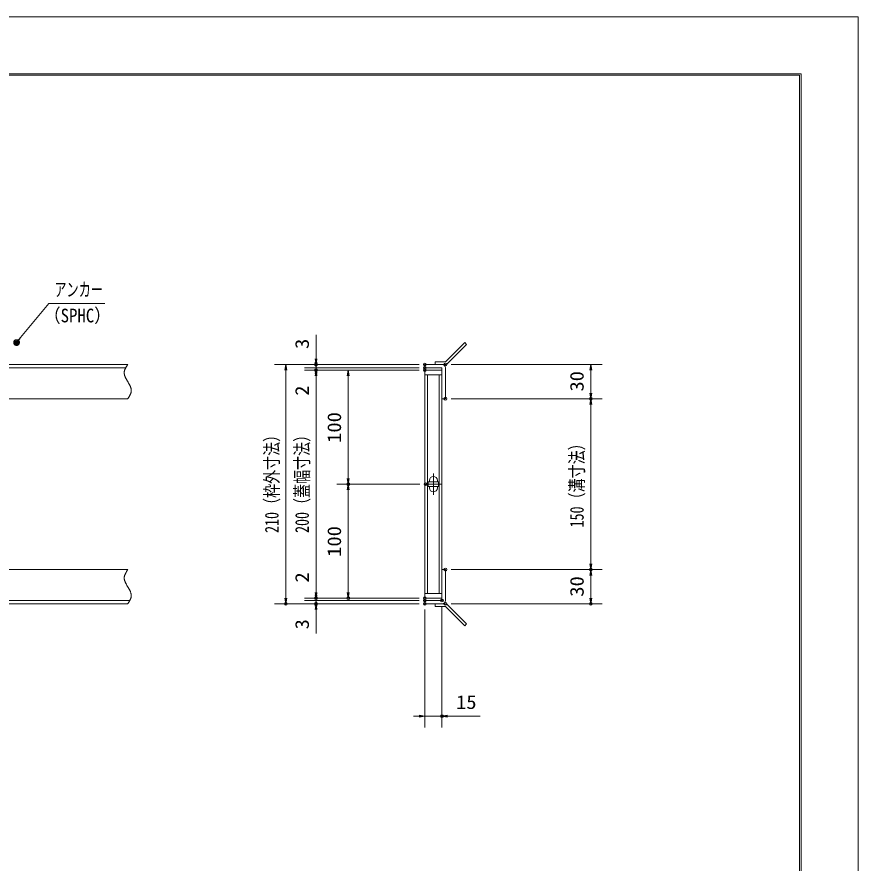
# Model space of a CAD drawing. Units: millimetres, scale not verified. Extents: x -1050 to 1050, y -742 to 742.
# Drawn here: x 312 to 1050, y 0 to 742 of the extents above; entities that cross this region are included whole.
import ezdxf
from ezdxf.enums import TextEntityAlignment as Align

# ---------------------------------------------------------------- set-up
doc = ezdxf.new("R2010")
doc.units = ezdxf.units.MM
doc.header["$LTSCALE"] = 5
doc.header["$PDMODE"] = 32
doc.header["$PDSIZE"] = 2.5
doc.linetypes.add('CHAIN1', pattern=[8, 5, -1, 1, -1])
doc.linetypes.add('DOUBLE_CHAIN1', pattern=[8.8, 5, -1, 0.6, -0.6, 0.6, -1])
for name, color, linetype, lineweight in [('0-0_7-図\u3000枠', 4, 'Continuous', 9), ('0-1_アンカー', 7, 'Continuous', 9), ('0-2_枠', 7, 'Continuous', 9), ('0-3_寸法注釈', 2, 'Continuous', 9), ('0-4_0', 2, 'Continuous', 9), ('0-5_DEFPOINTS', 134, 'Continuous', 9), ('0-7_蓋', 5, 'Continuous', 9), ('0-8_中心線', 6, 'CHAIN1', 9), ('0-9_想像線', 134, 'DOUBLE_CHAIN1', 9)]:
    doc.layers.add(name, color=color, linetype=linetype, lineweight=lineweight)
doc.styles.add('ＭＳ ゴシック', font='')
doc.styles.get('ＭＳ ゴシック').set_extended_font_data('MS Gothic')

# ---------------------------------------------------------------- blocks, each defined once
blk = doc.blocks.new('_OPEN')
at = {"layer": '0-4_0'}
blk.add_line((0, 0), (-5, 0), dxfattribs=at)
blk.add_lwpolyline([(-5, 0.833), (0, 0), (-5, -0.833)], dxfattribs=at)
blk = doc.blocks.new('A$C4F066A7F')
at = {"layer": '0-1_アンカー'}
for p, q in [((0, 96.52), (45.24, 96.52)), ((0, 85.02), (0, 96.52)), ((0, 85.02), (45.24, 85.02)), ((130.26, 0), (45.24, 85.02)), ((138.39, 8.13), (53.37, 93.15)), ((138.39, 8.13), (130.26, 0))]:
    blk.add_line(p, q, dxfattribs=at)
blk.add_arc((45.24, 85.02), 11.5, 45, 90, dxfattribs=at)
blk = doc.blocks.new('A$C6EB770D1')
at = {"layer": '0-1_アンカー'}
for p, q in [((130.257, 96.52), (45.237, 11.5)), ((138.388, 88.388), (53.368, 3.368)), ((138.388, 88.388), (130.257, 96.52)), ((0, 11.5), (45.237, 11.5)), ((0, 11.5), (0, 0)), ((0, 0), (45.237, 0))]:
    blk.add_line(p, q, dxfattribs=at)
blk.add_arc((45.237, 11.5), 11.5, 270, 315, dxfattribs=at)
blk = doc.blocks.new('_Dot')
at = {"layer": '0-4_0'}
for p, q in [((-2.5, 0), (-5, 0)), ((2.445, 0.5), (-2.445, 0.5)), ((1.997, 1.5), (-1.997, 1.5)), ((2.289, -0.995), (-2.289, -0.995)), ((1.499, -1.995), (-1.499, -1.995))]:
    blk.add_line(p, q, dxfattribs=at)
for points in [[(2.5, 0), (2.48, 0.313), (2.421, 0.622), (2.324, 0.92), (2.191, 1.204), (2.023, 1.469), (1.822, 1.711), (1.594, 1.926), (1.34, 2.111), (1.064, 2.262), (0.773, 2.378), (0.468, 2.456), (0.157, 2.495), (-0.157, 2.495), (-0.468, 2.456), (-0.773, 2.378), (-1.064, 2.262), (-1.34, 2.111), (-1.594, 1.926), (-1.822, 1.711), (-2.023, 1.469), (-2.191, 1.204), (-2.324, 0.92), (-2.421, 0.622), (-2.48, 0.313), (-2.5, 0), (0, 0)], [(-2.5, 0), (-2.48, -0.313), (-2.421, -0.622), (-2.324, -0.92), (-2.191, -1.204), (-2.023, -1.469), (-1.822, -1.711), (-1.594, -1.926), (-1.34, -2.111), (-1.064, -2.262), (-0.773, -2.378), (-0.468, -2.456), (-0.157, -2.495), (0.157, -2.495), (0.468, -2.456), (0.773, -2.378), (1.064, -2.262), (1.34, -2.111), (1.594, -1.926), (1.822, -1.711), (2.023, -1.469), (2.191, -1.204), (2.324, -0.92), (2.421, -0.622), (2.48, -0.313), (2.5, 0), (0, 0)]]:
    blk.add_lwpolyline(points, close=True, dxfattribs=at)

msp = doc.modelspace()

# ---------------------------------------------------------------- linework, layer by layer
at = {"layer": '0-0_7-図\u3000枠'}
for p in [(-973.75, 691.25), (998.75, -691.25)]:
    msp.add_line(p, (998.75, 691.25), dxfattribs=at)
msp.add_lwpolyline([(-975, 692.5), (1000, 692.5), (1000, -692.5)], dxfattribs=at)
at = {"layer": '0-2_枠'}
for p, q in [((-795.45, 437.475), (409.55, 437.475)), ((-792.45, 434.475), (407.714, 434.475)), ((670.063, 437.475), (685.063, 437.475)), ((670.063, 434.475), (670.063, 437.475)), ((685.063, 434.475), (670.063, 434.475)), ((685.063, 407.475), (685.063, 434.475)), ((688.063, 407.475), (688.063, 434.475)), ((204.55, 407.475), (409.55, 407.475)), ((685.063, 407.475), (688.063, 407.475)), ((204.55, 257.475), (409.55, 257.475)), ((685.063, 257.475), (685.063, 230.475)), ((685.063, 257.475), (688.063, 257.475)), ((688.063, 257.475), (688.063, 230.475)), ((-792.45, 230.475), (411.386, 230.475)), ((685.063, 230.475), (670.063, 230.475)), ((670.063, 230.475), (670.063, 227.475)), ((-795.45, 227.475), (409.55, 227.475)), ((670.063, 227.475), (685.063, 227.475))]:
    msp.add_line(p, q, dxfattribs=at)
for centre, start, end in [((685.063, 434.475), 0, 90), ((685.063, 230.475), 270, 0)]:
    msp.add_arc(centre, 3, start, end, dxfattribs=at)
at = {"layer": '0-3_寸法注釈'}
for p, q in [((574.681, 442.475), (574.681, 463.588)), ((574.681, 439.475), (574.681, 444.475)), ((665.063, 437.475), (538.149, 437.475)), ((548.149, 432.475), (548.149, 232.475)), ((665.063, 437.475), (564.681, 437.475)), ((665.063, 434.475), (564.681, 434.475)), ((665.063, 434.475), (564.681, 434.475)), ((665.063, 432.475), (564.681, 432.475)), ((665.063, 432.475), (564.681, 432.475)), ((574.681, 434.475), (574.681, 437.475)), ((574.681, 434.475), (574.681, 432.475)), ((665.063, 432.475), (592.943, 432.475)), ((693.11, 437.475), (825.677, 437.475)), ((815.677, 432.475), (815.677, 412.475)), ((574.681, 429.475), (574.681, 424.475)), ((574.681, 427.475), (574.681, 237.475)), ((574.681, 427.475), (574.681, 406.362)), ((602.943, 427.475), (602.943, 337.475)), ((693.11, 407.475), (825.677, 407.475)), ((693.11, 407.475), (825.677, 407.475)), ((815.677, 402.475), (815.677, 262.475)), ((665.753, 332.475), (592.943, 332.475)), ((665.753, 332.475), (592.943, 332.475)), ((602.943, 327.475), (602.943, 237.475)), ((574.681, 237.475), (574.681, 258.588)), ((693.063, 257.475), (825.677, 257.475)), ((693.063, 257.475), (825.677, 257.475)), ((815.677, 252.475), (815.677, 232.475)), ((574.681, 235.475), (574.681, 240.475)), ((665.063, 232.475), (564.681, 232.475)), ((665.063, 232.475), (564.681, 232.475)), ((665.063, 230.475), (564.681, 230.475)), ((665.063, 230.475), (564.681, 230.475)), ((574.681, 230.475), (574.681, 232.475)), ((574.681, 230.475), (574.681, 227.475)), ((665.063, 232.475), (592.943, 232.475)), ((665.063, 227.475), (538.149, 227.475)), ((665.063, 227.475), (564.681, 227.475)), ((574.681, 225.475), (574.681, 220.475)), ((685.063, 225.475), (685.063, 118.953)), ((693.11, 227.475), (825.677, 227.475)), ((574.681, 222.475), (574.681, 201.362)), ((670.063, 222.475), (670.063, 118.953)), ((665.063, 128.953), (660.063, 128.953)), ((670.063, 128.953), (685.063, 128.953)), ((690.063, 128.953), (718.599, 128.953))]:
    msp.add_line(p, q, dxfattribs=at)
msp.add_lwpolyline([(389.478, 490.968), (340.425, 490.968), (312.702, 457.538)], dxfattribs=at)
at = {"layer": '0-5_DEFPOINTS'}
msp.add_lwpolyline([(-1050, -742.5), (-1050, 742.5), (1050, 742.5), (1050, -742.5)], close=True, dxfattribs=at)
for p in [(574.681, 437.475), (670.063, 437.475), (688.11, 437.475), (574.681, 432.475), (670.063, 434.475), (670.063, 432.475), (688.11, 407.475), (815.677, 407.475), (602.943, 332.475), (670.753, 332.475), (688.063, 257.475), (815.677, 257.475), (574.681, 232.475), (602.943, 232.475), (670.063, 232.475), (670.063, 232.475), (670.063, 230.475), (670.063, 230.475), (685.063, 230.475), (548.149, 227.475), (574.681, 227.475), (670.063, 227.475), (670.063, 227.475), (688.11, 227.475), (815.677, 227.475), (685.063, 128.953)]:
    msp.add_point(p, dxfattribs=at)
at = {"layer": '0-7_蓋'}
for p, q in [((670.063, 432.475), (670.063, 232.475)), ((670.063, 432.475), (685.063, 432.475)), ((685.063, 432.475), (685.063, 232.475)), ((685.063, 428.475), (670.063, 428.475)), ((672.563, 236.475), (672.563, 428.475)), ((682.563, 236.475), (682.563, 428.475)), ((682.063, 334.475), (673.063, 334.475)), ((673.063, 334.475), (673.063, 330.475)), ((674.063, 335.725), (674.063, 334.475)), ((681.063, 335.725), (681.063, 334.475)), ((682.063, 334.475), (682.063, 330.475)), ((682.063, 330.475), (673.063, 330.475)), ((674.063, 330.475), (674.063, 329.225)), ((681.063, 330.475), (681.063, 329.225)), ((670.063, 236.475), (685.063, 236.475)), ((685.063, 232.475), (670.063, 232.475))]:
    msp.add_line(p, q, dxfattribs=at)
for centre, start, end in [((677.563, 335.725), 0, 180), ((677.563, 329.225), 180, 0)]:
    msp.add_arc(centre, 3.5, start, end, dxfattribs=at)
at = {"layer": '0-7_蓋', "color": 7}
for p in [(670.063, 432.475), (670.063, 232.475)]:
    msp.add_point(p, dxfattribs=at)
at = {"layer": '0-8_中心線'}
for p, q in [((677.563, 341.775), (677.563, 323.175)), ((684.372, 332.475), (670.753, 332.475))]:
    msp.add_line(p, q, dxfattribs=at)
at = {"layer": '0-9_想像線'}
for points in [[(409.55, 437.475), (409.359, 437.182), (409.169, 436.888), (408.98, 436.595), (408.792, 436.301), (408.608, 436.007), (408.427, 435.714), (408.249, 435.42), (408.076, 435.126), (407.909, 434.831), (407.747, 434.537), (407.592, 434.242), (407.443, 433.947), (407.303, 433.652), (407.171, 433.357), (407.048, 433.061), (406.935, 432.765), (406.832, 432.468), (406.741, 432.172), (406.661, 431.874), (406.593, 431.577), (406.538, 431.279), (406.497, 430.98), (406.47, 430.681), (406.458, 430.381), (406.46, 430.081), (406.476, 429.781), (406.505, 429.48), (406.547, 429.178), (406.601, 428.876), (406.666, 428.574), (406.743, 428.272), (406.829, 427.969), (406.926, 427.665), (407.032, 427.362), (407.147, 427.058), (407.27, 426.753), (407.401, 426.449), (407.538, 426.144), (407.683, 425.839)], [(407.683, 425.839), (407.833, 425.534), (407.989, 425.229), (408.15, 424.923), (408.316, 424.617), (408.485, 424.312), (408.657, 424.006), (408.833, 423.7), (409.01, 423.394), (409.189, 423.087), (409.369, 422.781), (409.55, 422.475)], [(411.417, 419.111), (411.267, 419.416), (411.111, 419.721), (410.95, 420.027), (410.784, 420.333), (410.615, 420.638), (410.443, 420.944), (410.267, 421.25), (410.09, 421.556), (409.911, 421.863), (409.731, 422.169), (409.55, 422.475)], [(409.55, 407.475), (409.741, 407.768), (409.931, 408.062), (410.12, 408.355), (410.308, 408.649), (410.492, 408.943), (410.673, 409.236), (410.851, 409.53), (411.024, 409.824), (411.191, 410.119), (411.353, 410.413), (411.508, 410.708), (411.657, 411.003), (411.797, 411.298), (411.929, 411.593), (412.052, 411.889), (412.165, 412.185), (412.268, 412.481), (412.359, 412.778), (412.439, 413.076), (412.507, 413.373), (412.562, 413.671), (412.603, 413.97), (412.63, 414.269), (412.642, 414.569), (412.64, 414.869), (412.624, 415.169), (412.595, 415.47), (412.553, 415.772), (412.499, 416.074), (412.434, 416.376), (412.357, 416.678), (412.271, 416.981), (412.174, 417.285), (412.068, 417.588), (411.953, 417.892), (411.83, 418.197), (411.699, 418.501), (411.562, 418.806), (411.417, 419.111)], [(409.55, 257.475), (409.359, 257.182), (409.169, 256.888), (408.98, 256.595), (408.792, 256.301), (408.608, 256.007), (408.427, 255.714), (408.249, 255.42), (408.076, 255.126), (407.909, 254.831), (407.747, 254.537), (407.592, 254.242), (407.443, 253.947), (407.303, 253.652), (407.171, 253.357), (407.048, 253.061), (406.935, 252.765), (406.832, 252.468), (406.741, 252.172), (406.661, 251.874), (406.593, 251.577), (406.538, 251.279), (406.497, 250.98), (406.47, 250.681), (406.458, 250.381), (406.46, 250.081), (406.476, 249.781), (406.505, 249.48), (406.547, 249.178), (406.601, 248.876), (406.666, 248.574), (406.743, 248.272), (406.829, 247.969), (406.926, 247.665), (407.032, 247.362), (407.147, 247.058), (407.27, 246.753), (407.401, 246.449), (407.538, 246.144), (407.683, 245.839)], [(407.683, 245.839), (407.833, 245.534), (407.989, 245.229), (408.15, 244.923), (408.316, 244.617), (408.485, 244.312), (408.657, 244.006), (408.833, 243.7), (409.01, 243.394), (409.189, 243.087), (409.369, 242.781), (409.55, 242.475)], [(411.417, 239.111), (411.267, 239.416), (411.111, 239.721), (410.95, 240.027), (410.784, 240.333), (410.615, 240.638), (410.443, 240.944), (410.267, 241.25), (410.09, 241.556), (409.911, 241.863), (409.731, 242.169), (409.55, 242.475), (409.55, 242.475)], [(409.55, 227.475), (409.741, 227.768), (409.931, 228.062), (410.12, 228.355), (410.308, 228.649), (410.492, 228.943), (410.673, 229.236), (410.851, 229.53), (411.024, 229.824), (411.191, 230.119), (411.353, 230.413), (411.508, 230.708), (411.657, 231.003), (411.797, 231.298), (411.929, 231.593), (412.052, 231.889), (412.165, 232.185), (412.268, 232.481), (412.359, 232.778), (412.439, 233.076), (412.507, 233.373), (412.562, 233.671), (412.603, 233.97), (412.63, 234.269), (412.642, 234.569), (412.64, 234.869), (412.624, 235.169), (412.595, 235.47), (412.553, 235.772), (412.499, 236.074), (412.434, 236.376), (412.357, 236.678), (412.271, 236.981), (412.174, 237.285), (412.068, 237.588), (411.953, 237.892), (411.83, 238.197), (411.699, 238.501), (411.562, 238.806), (411.417, 239.111)]]:
    msp.add_lwpolyline(points, dxfattribs=at)

# ---------------------------------------------------------------- block references
at = {"layer": '0-1_アンカー', "xscale": 0.2, "yscale": 0.2}
for name, p in [('A$C6EB770D1', (679.063, 437.475)), ('A$C4F066A7F', (679.063, 208.171))]:
    msp.add_blockref(name, p, dxfattribs=at)
at = {"layer": '0-3_寸法注釈'}
for name, p, rotation in [('_Dot', (312.05, 456.779), 229.33113), ('_OPEN', (574.681, 437.475), 270), ('_OPEN', (574.681, 434.475), 270), ('_OPEN', (548.149, 437.475), 90), ('_OPEN', (574.681, 434.475), 90), ('_OPEN', (574.681, 432.475), 90), ('_OPEN', (574.681, 432.475), 90), ('_OPEN', (602.943, 432.475), 90), ('_OPEN', (815.677, 437.475), 90), ('_OPEN', (815.677, 407.475), 270), ('_OPEN', (815.677, 407.475), 90), ('_OPEN', (602.943, 332.475), 270), ('_OPEN', (602.943, 332.475), 90), ('_OPEN', (815.677, 257.475), 270), ('_OPEN', (815.677, 257.475), 90), ('_OPEN', (548.149, 227.475), 270), ('_OPEN', (574.681, 232.475), 270), ('_OPEN', (574.681, 232.475), 270), ('_OPEN', (574.681, 230.475), 270), ('_OPEN', (574.681, 230.475), 90), ('_OPEN', (602.943, 232.475), 270), ('_OPEN', (815.677, 227.475), 270), ('_OPEN', (574.681, 227.475), 90), ('_OPEN', (685.063, 128.953), 180)]:
    msp.add_blockref(name, p, dxfattribs=dict(at, rotation=rotation))
msp.add_blockref('_OPEN', (670.063, 128.953), dxfattribs=at)

# ---------------------------------------------------------------- texts
at = {"layer": '0-3_寸法注釈', "color": 7, "style": 'ＭＳ ゴシック'}
for s, width, p in [('アンカー', 0.65, (345.202, 493.655)), ('（SPHC）', 0.9, (335.929, 470.865)), ('15', 1.1, (697.443, 131.64))]:
    msp.add_text(s, height=12.02, dxfattribs=dict(at, width=width)).set_placement(p, align=Align.BOTTOM_LEFT)
for s, height, width, p in [('3', 12.02, 1.1, (571.994, 451.165)), ('30', 12.02, 1.1, (812.99, 413.742)), ('2', 12.02, 1.1, (571.994, 410.052)), ('100', 12.02, 1.1, (600.256, 368.72)), ('210（枠外寸法）', 12.03, 0.75, (545.462, 289.682)), ('200（蓋幅寸法）', 12.03, 0.75, (571.994, 289.682)), ('150（溝寸法）', 12.03, 0.75, (812.99, 294.529)), ('100', 12.02, 1.1, (600.256, 268.72)), ('2', 12.02, 1.1, (571.994, 246.165)), ('30', 12.02, 1.1, (812.99, 233.742)), ('3', 12.02, 1.1, (571.994, 205.052))]:
    msp.add_text(s, height=height, rotation=90, dxfattribs=dict(at, width=width)).set_placement(p, align=Align.BOTTOM_LEFT)

doc.saveas('drawing.dxf')
